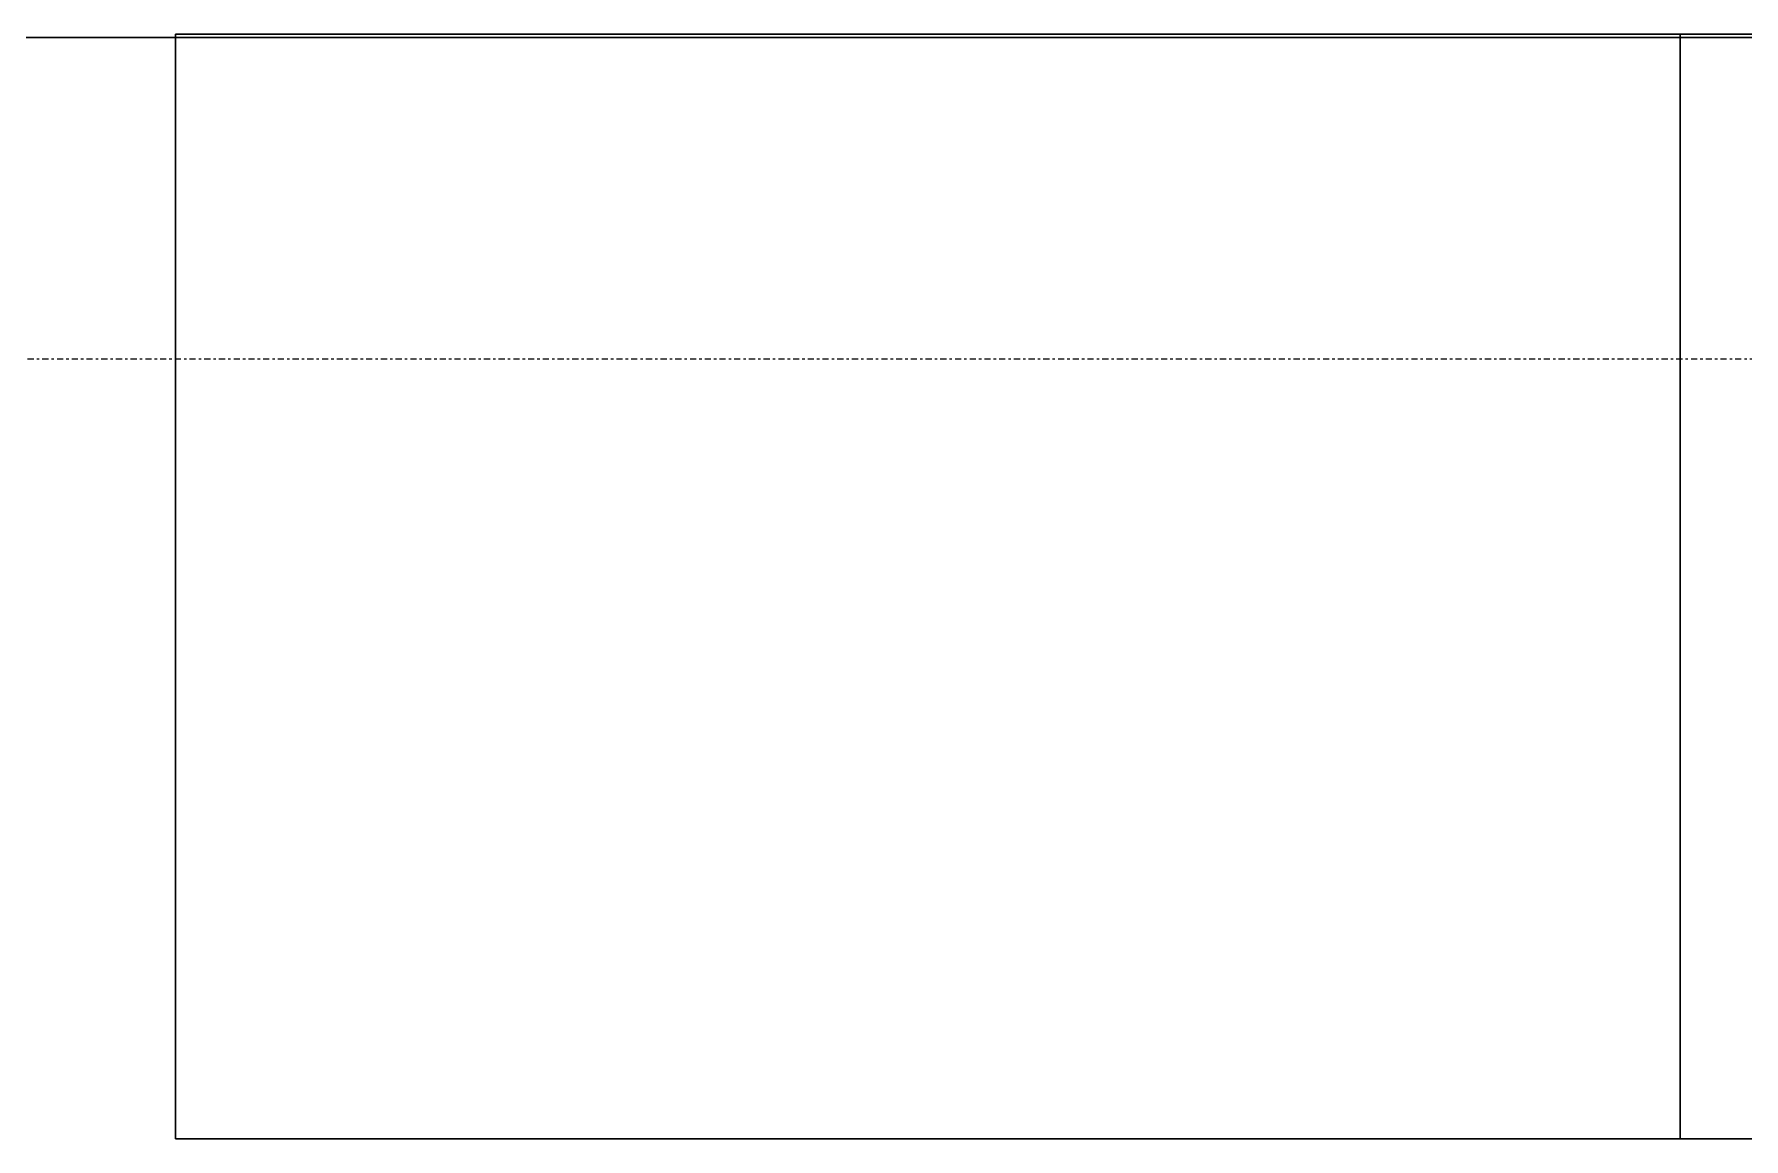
# Model space of a CAD drawing. Extents: x -1439 to 23780, y -1362 to 4476.
# Drawn here: x 2903 to 2972.7, y 2753.2 to 2798.2 of the extents above; entities that cross this region are included whole.
import ezdxf

# ---------------------------------------------------------------- set-up
doc = ezdxf.new("R2010")
doc.units = 0
doc.header["$MEASUREMENT"] = 0
doc.linetypes.add('Audi$0$DASHDOT2', pattern=[0.5, 0.25, -0.125, 0, -0.125])
doc.layers.get('0').update_dxf_attribs({"color": 9, "lineweight": 9})
for name, color, linetype, lineweight in [('Audi$0$05', 8, 'Continuous', 9), ('Audi$0$10', 8, 'Continuous', 9), ('Audi$0$24', 8, 'Audi$0$DASHDOT2', 9), ('E-KABLO', 7, 'Continuous', 30)]:
    doc.layers.add(name, color=color, linetype=linetype, lineweight=lineweight)

# ---------------------------------------------------------------- blocks, each defined once
blk = doc.blocks.new('Audi$0$Group-41-1')
for p, q in [((384804.56453, 69162.035), (384804.56453, 69161.585)), ((384805.17787, 69162.035), (384804.56453, 69162.035)), ((384805.17787, 69161.585), (384805.17787, 69162.035)), ((384804.56453, 69161.585), (384805.17787, 69161.585))]:
    blk.add_line(p, q)
at = {"flags": 128}
blk.add_lwpolyline([(384804.56453, 69162.035), (384805.17787, 69162.035), (384805.17787, 69161.585), (384804.56453, 69161.585)], close=True, dxfattribs=at)
blk = doc.blocks.new('Audi$0$Group-42-1')
at = {"layer": 'Audi$0$05', "color": 7}
for p in [(-1.22667, 0), (-0.61333, 0)]:
    blk.add_blockref('Audi$0$Group-41-1', p, dxfattribs=at)
blk = doc.blocks.new('Audi$0$P-AKS_AUDI')
at = {"layer": 'Audi$0$24'}
blk.add_lwpolyline([(-3840, 0), (360, 0)], dxfattribs=at)
blk = doc.blocks.new('Audi$0$p-zemin kat')
at = {"layer": 'Audi$0$24'}
blk.add_blockref('Audi$0$P-AKS_AUDI', (4722.5, 2785), dxfattribs=at)

msp = doc.modelspace()

# ---------------------------------------------------------------- linework, layer by layer
at = {"layer": 'E-KABLO', "color": 6}
msp.add_line((2243.677, 2798.09), (3974.371, 2798.09), dxfattribs=at)

# ---------------------------------------------------------------- block references
at = {"layer": 'Audi$0$05', "color": 7, "xscale": 100, "yscale": 100, "zscale": 100}
msp.add_blockref('Audi$0$Group-42-1', (-38477425.057, -6913405.274), dxfattribs=at)
at = {"layer": 'Audi$0$10'}
msp.add_blockref('Audi$0$p-zemin kat', (0, 0), dxfattribs=at)

doc.saveas('drawing.dxf')
